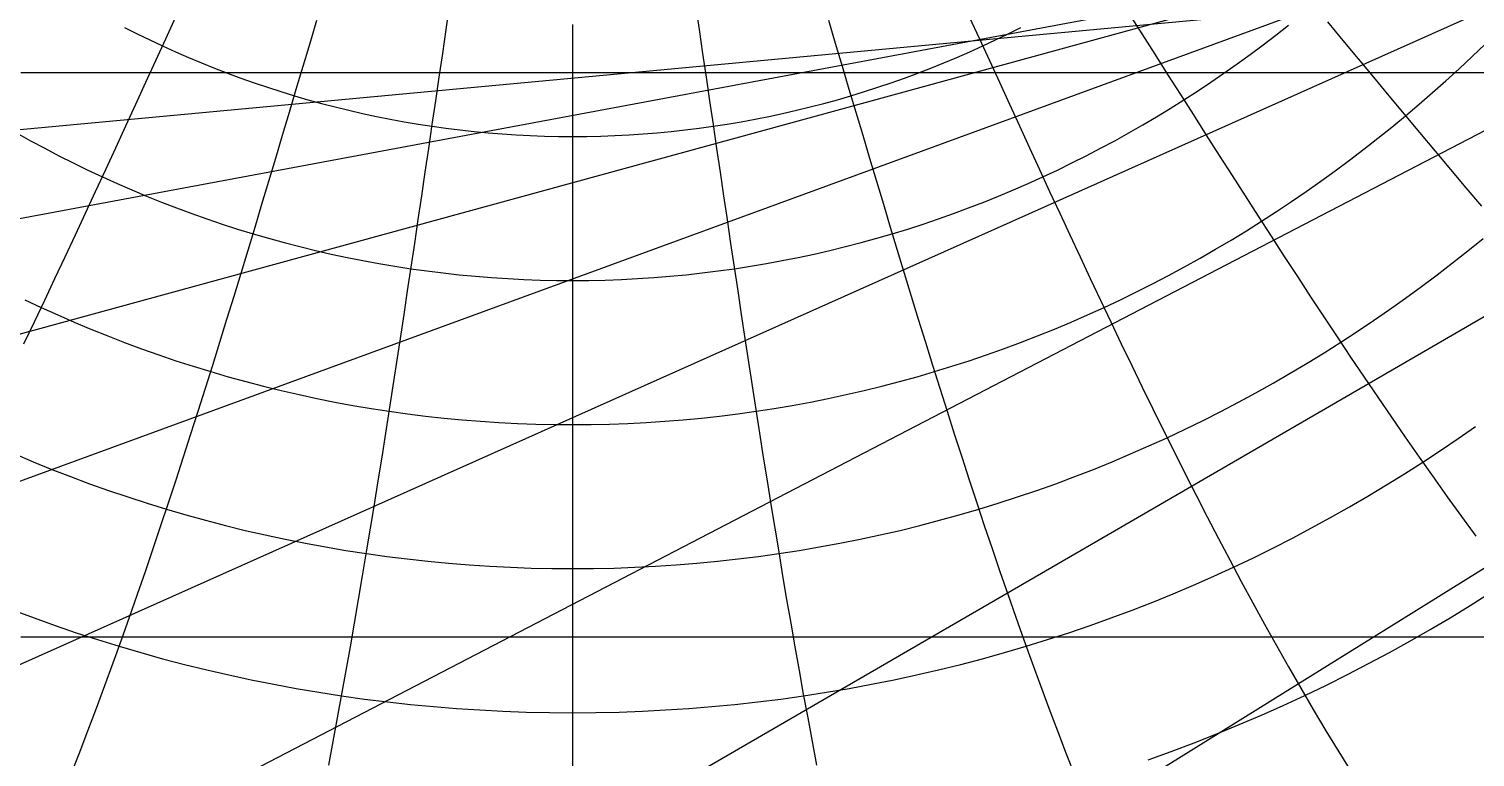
# Model space of a CAD drawing. Header units: millimetres. Extents: x -267 to 267, y -134 to 134.
# Drawn here: x -33.6 to 55.8, y -42.3 to 2.7 of the extents above; entities that cross this region are included whole.
import ezdxf

# ---------------------------------------------------------------- set-up
doc = ezdxf.new("R2010")
doc.units = ezdxf.units.MM
doc.layers.add('ENGRAVE', color=7, linetype='Continuous')

msp = doc.modelspace()

# ---------------------------------------------------------------- linework, layer by layer
at = {"layer": 'ENGRAVE'}
for points in [[(240.0073, 83.472), (-26.3473, -82.0387)], [(216.5046, 77.6863), (-49.416, -76.3716)], [(197.3027, 69.5434), (-68.4256, -68.3641)], [(133.5177, 66.9422), (135.4108, 66.3071), (137.2757, 65.6512), (139.1123, 64.9752), (140.9207, 64.2797), (142.7011, 63.5653), (144.4536, 62.8326), (146.1784, 62.0822), (147.8758, 61.3146), (149.5462, 60.5305), (151.19, 59.7304), (152.8075, 58.9149), (154.3992, 58.0846), (155.9655, 57.2398), (157.5071, 56.3812), (159.0242, 55.5093), (160.5176, 54.6244), (161.9878, 53.7272), (163.4352, 52.8181), (164.8605, 51.8975), (166.2642, 50.9658), (167.6469, 50.0235), (169.0092, 49.0709), (-96.6837, -48.1085)], [(181.7933, 59.8175), (-83.8857, -58.7591)], [(133.5177, 51.3981), (135.0946, 50.6852), (136.6535, 49.9589), (138.1946, 49.2196), (139.7181, 48.4676), (141.2243, 47.7034), (142.7135, 46.9272), (144.1858, 46.1396), (145.6417, 45.3407), (147.0814, 44.5311), (148.5052, 43.7111), (149.9135, 42.8809), (151.3066, 42.041), (152.6849, 41.1916), (154.0486, 40.3332), (155.3983, 39.4659), (156.7341, 38.5901), (158.0565, 37.7062), (159.3658, 36.8143), (-106.373, -35.9148)], [(133.5177, 34.922), (134.898, 34.1518), (136.2678, 33.3737), (137.6271, 32.5878), (138.9763, 31.7944), (140.3155, 30.9938), (141.6452, 30.1862), (142.9655, 29.3719), (144.2766, 28.5511), (145.5789, 27.724), (146.8727, 26.8909), (148.1581, 26.0521), (149.4355, 25.2077), (-116.3302, -24.3579)], [(133.5177, 17.6795), (134.7902, 16.8748), (136.0579, 16.0664), (137.3209, 15.2545), (138.5796, 14.4394), (139.8341, 13.6211), (141.0847, 12.8), (-124.7037, -11.9761)], [(-15.0858, -42.8094), (-14.8078, -41.3462), (-14.5349, -39.8826), (-14.2666, -38.4187), (-14.0028, -36.9544), (-13.7432, -35.4898), (-13.4876, -34.0249), (-13.2356, -32.5598), (-12.9872, -31.0944), (-12.7419, -29.6288), (-12.4998, -28.1629), (-12.2605, -26.6969), (-12.0238, -25.2306), (-11.7897, -23.7641), (-11.5578, -22.2975), (-11.3281, -20.8308), (-11.1004, -19.3638), (-10.8745, -17.8968), (-10.6502, -16.4296), (-10.4275, -14.9623), (-10.2061, -13.495), (-9.9859, -12.0275), (-9.7668, -10.5599), (-9.5487, -9.0923), (-9.3314, -7.6246), (-9.1147, -6.1569), (-8.8986, -4.6891), (-8.6829, -3.2213), (-8.4675, -1.7535), (-8.2522, -0.2857), (-8.0369, 1.1822), (-7.8216, 2.65), (-7.606, 4.1178)], [(7.606, 4.1178), (7.8216, 2.65), (8.0369, 1.1822), (8.2522, -0.2857), (8.4675, -1.7535), (8.6829, -3.2213), (8.8986, -4.6891), (9.1147, -6.1569), (9.3314, -7.6246), (9.5487, -9.0923), (9.7668, -10.5599), (9.9859, -12.0275), (10.2061, -13.495), (10.4275, -14.9623), (10.6502, -16.4296), (10.8745, -17.8968), (11.1004, -19.3638), (11.3281, -20.8308), (11.5578, -22.2975), (11.7897, -23.7641), (12.0238, -25.2306), (12.2605, -26.6969), (12.4998, -28.1629), (12.7419, -29.6288), (12.9872, -31.0944), (13.2356, -32.5598), (13.4876, -34.0249), (13.7432, -35.4898), (14.0028, -36.9544), (14.2666, -38.4187), (14.5349, -39.8826), (14.8078, -41.3462), (15.0858, -42.8094)], [(34.405, 3.6389), (35.2028, 2.3878), (35.9998, 1.1365), (36.7966, -0.115), (37.5934, -1.3664), (38.3906, -2.6177), (39.1885, -3.8687), (39.9874, -5.1195), (40.7878, -6.3697), (41.59, -7.6194), (42.3942, -8.8685), (43.201, -10.1167), (44.0106, -11.3641), (44.8234, -12.6104), (45.6397, -13.8555), (46.46, -15.0994), (47.2846, -16.342), (48.114, -17.583), (48.9484, -18.8224), (49.7883, -20.06), (50.6341, -21.2957), (51.4862, -22.5294), (52.3451, -23.7609), (53.2111, -24.9901), (54.0847, -26.2168), (54.9664, -27.4409), (55.8567, -28.6622)], [(-34.3941, -3.7341), (-33.5255, -4.2162), (-32.6501, -4.6866), (-31.7682, -5.1452), (-30.8799, -5.5917), (-29.9852, -6.026), (-29.0843, -6.4481), (-28.1773, -6.8577), (-27.2644, -7.2548), (-26.3457, -7.6393), (-25.4213, -8.0109), (-24.4914, -8.3696), (-23.5561, -8.7153), (-22.6157, -9.0478), (-21.6702, -9.3671), (-20.7199, -9.6729), (-19.7649, -9.9653), (-18.8054, -10.2441), (-17.8416, -10.5093), (-16.8737, -10.7606), (-15.9019, -10.9981), (-14.9264, -11.2217), (-13.9475, -11.4312), (-12.9652, -11.6266), (-11.9799, -11.8078), (-10.9917, -11.9748), (-10.0009, -12.1275), (-9.0077, -12.2658), (-8.0123, -12.3897), (-7.015, -12.4991), (-6.0161, -12.594), (-5.0156, -12.6744), (-4.014, -12.7402), (-3.0113, -12.7914), (-2.008, -12.828), (-1.0041, -12.8499), (0, -12.8573), (1.0041, -12.8499), (2.008, -12.828), (3.0113, -12.7914), (4.014, -12.7402), (5.0156, -12.6744), (6.0161, -12.594), (7.015, -12.4991), (8.0123, -12.3897), (9.0077, -12.2658), (10.0009, -12.1275), (10.9917, -11.9748), (11.9799, -11.8078), (12.9652, -11.6266), (13.9475, -11.4312), (14.9264, -11.2217), (15.9019, -10.9981), (16.8737, -10.7606), (17.8416, -10.5093), (18.8054, -10.2441), (19.7649, -9.9653), (20.7199, -9.6729), (21.6702, -9.3671), (22.6157, -9.0478), (23.5561, -8.7153), (24.4914, -8.3696), (25.4213, -8.0109), (26.3457, -7.6393), (27.2644, -7.2548), (28.1773, -6.8577), (29.0843, -6.4481), (29.9852, -6.026), (30.8799, -5.5917), (31.7682, -5.1452), (32.6501, -4.6866), (33.5255, -4.2162), (34.3941, -3.7341), (35.256, -3.2404), (36.1111, -2.7352), (36.9591, -2.2187), (37.8002, -1.691), (38.6341, -1.1523), (39.4607, -0.6027), (40.2802, -0.0424), (41.0923, 0.5285), (41.8969, 1.1098), (42.6941, 1.7014), (43.4838, 2.3032), (44.266, 2.915)], [(-33.9309, -16.7583), (-33.2884, -15.4157), (-32.6496, -14.0722), (-32.0142, -12.7279), (-31.3818, -11.3829), (-30.7521, -10.0373), (-30.1248, -8.6912), (-29.4995, -7.3446), (-28.8759, -5.9976), (-28.2537, -4.6503), (-27.6326, -3.3027), (-27.0123, -1.9549), (-26.3924, -0.6071), (-25.7726, 0.7408), (-25.1527, 2.0886), (-24.5323, 3.4363)], [(-31.0809, -43.4956), (-30.5284, -42.0933), (-29.9856, -40.6894), (-29.452, -39.2842), (-28.9272, -37.8776), (-28.4105, -36.4699), (-27.9017, -35.0609), (-27.4002, -33.6508), (-26.9056, -32.2397), (-26.4175, -30.8277), (-25.9356, -29.4147), (-25.4593, -28.0008), (-24.9885, -26.5862), (-24.5227, -25.1708), (-24.0616, -23.7546), (-23.6049, -22.3379), (-23.1523, -20.9205), (-22.7035, -19.5025), (-22.2581, -18.0841), (-21.816, -16.6651), (-21.3767, -15.2457), (-20.9401, -13.8259), (-20.506, -12.4058), (-20.0739, -10.9853), (-19.6437, -9.5646), (-19.2151, -8.1436), (-18.7879, -6.7224), (-18.3619, -5.3011), (-17.9367, -3.8796), (-17.5122, -2.458), (-17.0881, -1.0364), (-16.6641, 0.3853), (-16.2401, 1.807), (-15.8158, 3.2286)], [(-27.7141, 2.7801), (-26.9346, 2.3885), (-26.1499, 2.0077), (-25.3601, 1.6379), (-24.5652, 1.2791), (-23.7655, 0.9314), (-22.9609, 0.595), (-22.1518, 0.2699), (-21.3382, -0.0437), (-20.5202, -0.3458), (-19.698, -0.6363), (-18.8717, -0.9151), (-18.0416, -1.1822), (-17.2077, -1.4373), (-16.3701, -1.6806), (-15.5292, -1.9118), (-14.6849, -2.1309), (-13.8376, -2.3379), (-12.9873, -2.5327), (-12.1342, -2.7152), (-11.2785, -2.8853), (-10.4204, -3.0431), (-9.56, -3.1885), (-8.6976, -3.3213), (-7.8332, -3.4417), (-6.9672, -3.5494), (-6.0996, -3.6446), (-5.2308, -3.7272), (-4.3607, -3.7971), (-3.4897, -3.8543), (-2.618, -3.8988), (-1.7456, -3.9306), (-0.8729, -3.9497), (0, -3.9561), (0.8729, -3.9497), (1.7456, -3.9306), (2.618, -3.8988), (3.4897, -3.8543), (4.3607, -3.7971), (5.2308, -3.7272), (6.0996, -3.6446), (6.9672, -3.5494), (7.8332, -3.4417), (8.6976, -3.3213), (9.56, -3.1885), (10.4204, -3.0431), (11.2785, -2.8853), (12.1342, -2.7152), (12.9873, -2.5327), (13.8376, -2.3379), (14.6849, -2.1309), (15.5292, -1.9118), (16.3701, -1.6806), (17.2077, -1.4373), (18.0416, -1.1822), (18.8717, -0.9151), (19.698, -0.6363), (20.5202, -0.3458), (21.3382, -0.0437), (22.1518, 0.2699), (22.9609, 0.595), (23.7655, 0.9314), (24.5652, 1.2791), (25.3601, 1.6379), (26.1499, 2.0077), (26.9346, 2.3885), (27.7141, 2.7801)], [(0, 2.9671), (0, 1.4835), (0, 0), (0, -1.4835), (0, -2.9671), (0, -4.4506), (0, -5.9341), (0, -7.4176), (0, -8.9012), (0, -10.3847), (0, -11.8682), (0, -13.3518), (0, -14.8353), (0, -16.3188), (0, -17.8024), (0, -19.2859), (0, -20.7694), (0, -22.2529), (0, -23.7365), (0, -25.22), (0, -26.7035), (0, -28.1871), (0, -29.6706), (0, -31.1541), (0, -32.6377), (0, -34.1212), (0, -35.6047), (0, -37.0882), (0, -38.5718), (0, -40.0553), (0, -41.5388), (0, -43.0224)], [(15.8158, 3.2286), (16.2401, 1.807), (16.6641, 0.3853), (17.0881, -1.0364), (17.5122, -2.458), (17.9367, -3.8796), (18.3619, -5.3011), (18.7879, -6.7224), (19.2151, -8.1436), (19.6437, -9.5646), (20.0739, -10.9853), (20.506, -12.4058), (20.9401, -13.8259), (21.3767, -15.2457), (21.816, -16.6651), (22.2581, -18.0841), (22.7035, -19.5025), (23.1523, -20.9205), (23.6049, -22.3379), (24.0616, -23.7546), (24.5227, -25.1708), (24.9885, -26.5862), (25.4593, -28.0008), (25.9356, -29.4147), (26.4175, -30.8277), (26.9056, -32.2397), (27.4002, -33.6508), (27.9017, -35.0609), (28.4105, -36.4699), (28.9272, -37.8776), (29.452, -39.2842), (29.9856, -40.6894), (30.5284, -42.0933), (31.0809, -43.4956)], [(24.5323, 3.4363), (25.1527, 2.0886), (25.7726, 0.7408), (26.3924, -0.6071), (27.0123, -1.9549), (27.6326, -3.3027), (28.2537, -4.6503), (28.8759, -5.9976), (29.4995, -7.3446), (30.1248, -8.6912), (30.7521, -10.0373), (31.3818, -11.3829), (32.0142, -12.7279), (32.6496, -14.0722), (33.2884, -15.4157), (33.9309, -16.7583), (34.5774, -18.1), (35.2284, -19.4407), (35.8842, -20.7803), (36.5452, -22.1186), (37.2117, -23.4557), (37.8842, -24.7914), (38.563, -26.1256), (39.2486, -27.4583), (39.9415, -28.7892), (40.6421, -30.1184), (41.3508, -31.4457), (42.0681, -32.7709), (42.7946, -34.0941), (43.5307, -35.4149), (44.277, -36.7334), (45.034, -38.0493), (45.8024, -39.3626), (46.5827, -40.673), (47.3756, -41.9805), (48.1817, -43.2848)], [(46.6797, 3.1232), (47.6301, 1.9836), (48.5798, 0.8439), (49.5294, -0.296), (50.479, -1.4358), (51.429, -2.5755), (52.3798, -3.7148), (53.3317, -4.8537), (54.2851, -5.9919), (55.2403, -7.1295), (56.1976, -8.2661)], [(-33.8724, -14.0474), (-32.8628, -14.5215), (-31.8459, -14.982), (-30.8216, -15.4287), (-29.7901, -15.8613), (-28.7516, -16.2797), (-27.7063, -16.6839), (-26.6543, -17.0735), (-25.5958, -17.4485), (-24.531, -17.8087), (-23.4602, -18.154), (-22.3834, -18.4842), (-21.3009, -18.7992), (-20.2131, -19.0989), (-19.12, -19.3831), (-18.0219, -19.6518), (-16.9191, -19.9047), (-15.8119, -20.1419), (-14.7005, -20.3632), (-13.5851, -20.5685), (-12.4661, -20.7577), (-11.3437, -20.9307), (-10.2182, -21.0875), (-9.09, -21.228), (-7.9592, -21.3521), (-6.8263, -21.4597), (-5.6915, -21.5509), (-4.5551, -21.6256), (-3.4174, -21.6837), (-2.2788, -21.7252), (-1.1396, -21.7501), (0, -21.7584), (1.1396, -21.7501), (2.2788, -21.7252), (3.4174, -21.6837), (4.5551, -21.6256), (5.6915, -21.5509), (6.8263, -21.4597), (7.9592, -21.3521), (9.09, -21.228), (10.2182, -21.0875), (11.3437, -20.9307), (12.4661, -20.7577), (13.5851, -20.5685), (14.7005, -20.3632), (15.8119, -20.1419), (16.9191, -19.9047), (18.0219, -19.6518), (19.12, -19.3831), (20.2131, -19.0989), (21.3009, -18.7992), (22.3834, -18.4842), (23.4602, -18.154), (24.531, -17.8087), (25.5958, -17.4485), (26.6543, -17.0735), (27.7063, -16.6839), (28.7516, -16.2797), (29.7901, -15.8613), (30.8216, -15.4287), (31.8459, -14.982), (32.8628, -14.5215), (33.8724, -14.0474), (34.8743, -13.5597), (35.8685, -13.0587), (36.8549, -12.5444), (37.8333, -12.0172), (38.8037, -11.4772), (39.766, -10.9245), (40.7201, -10.3594), (41.6658, -9.7819), (42.6033, -9.1924), (43.5323, -8.5909), (44.4528, -7.9776), (45.3648, -7.3528), (46.2683, -6.7166), (47.1632, -6.0692), (48.0494, -5.4107), (48.927, -4.7413), (49.796, -4.0613), (50.6562, -3.3708), (51.5078, -2.67), (52.3507, -1.959), (53.1849, -1.238), (54.0104, -0.5072), (54.8272, 0.2333), (55.6354, 0.9832), (56.4349, 1.7424)], [(-34.1212, 0), (-32.6377, 0), (-31.1541, 0), (-29.6706, 0), (-28.1871, 0), (-26.7035, 0), (-25.22, 0), (-23.7365, 0), (-22.2529, 0), (-20.7694, 0), (-19.2859, 0), (-17.8024, 0), (-16.3188, 0), (-14.8353, 0), (-13.3518, 0), (-11.8682, 0), (-10.3847, 0), (-8.9012, 0), (-7.4176, 0), (-5.9341, 0), (-4.4506, 0), (-2.9671, 0), (-1.4835, 0), (0, 0), (1.4835, 0), (2.9671, 0), (4.4506, 0), (5.9341, 0), (7.4176, 0), (8.9012, 0), (10.3847, 0), (11.8682, 0), (13.3518, 0), (14.8353, 0), (16.3188, 0), (17.8024, 0), (19.2859, 0), (20.7694, 0), (22.2529, 0), (23.7365, 0), (25.22, 0), (26.7035, 0), (28.1871, 0), (29.6706, 0), (31.1541, 0), (32.6377, 0), (34.1212, 0), (35.6047, 0), (37.0882, 0), (38.5718, 0), (40.0553, 0), (41.5388, 0), (43.0224, 0), (44.5059, 0), (45.9894, 0), (47.473, 0), (48.9565, 0), (50.44, 0), (51.9235, 0), (53.4071, 0), (54.8906, 0), (56.3741, 0)], [(-34.5067, -23.5751), (-33.3629, -24.0569), (-32.2102, -24.5233), (-31.049, -24.9739), (-29.8793, -25.4087), (-28.7014, -25.8274), (-27.5156, -26.2299), (-26.3219, -26.6159), (-25.1208, -26.9853), (-23.9123, -27.3378), (-22.6969, -27.6734), (-21.4748, -27.9919), (-20.2463, -28.293), (-19.0117, -28.5767), (-17.7713, -28.8428), (-16.5254, -29.0912), (-15.2744, -29.3217), (-14.0187, -29.5342), (-12.7585, -29.7286), (-11.4944, -29.9049), (-10.2265, -30.0628), (-8.9555, -30.2024), (-7.6815, -30.3235), (-6.405, -30.4261), (-5.1265, -30.5101), (-3.8464, -30.5755), (-2.5649, -30.6222), (-1.2827, -30.6503), (0, -30.6596), (1.2827, -30.6503), (2.5649, -30.6222), (3.8464, -30.5755), (5.1265, -30.5101), (6.405, -30.4261), (7.6815, -30.3235), (8.9555, -30.2024), (10.2265, -30.0628), (11.4944, -29.9049), (12.7585, -29.7286), (14.0187, -29.5342), (15.2744, -29.3217), (16.5254, -29.0912), (17.7713, -28.8428), (19.0117, -28.5767), (20.2463, -28.293), (21.4748, -27.9919), (22.6969, -27.6734), (23.9123, -27.3378), (25.1208, -26.9853), (26.3219, -26.6159), (27.5156, -26.2299), (28.7014, -25.8274), (29.8793, -25.4087), (31.049, -24.9739), (32.2102, -24.5233), (33.3629, -24.0569), (34.5067, -23.5751), (35.6416, -23.0781), (36.7674, -22.5659), (37.884, -22.039), (38.9911, -21.4974), (40.0888, -20.9414), (41.1768, -20.3712), (42.2552, -19.787), (43.3238, -19.189), (44.3826, -18.5775), (45.4315, -17.9527), (46.4704, -17.3148), (47.4993, -16.6641), (48.5182, -16.0006), (49.5271, -15.3247), (50.5259, -14.6366), (51.5147, -13.9365), (52.4934, -13.2246), (53.4621, -12.5012), (54.4208, -11.7663), (55.3695, -11.0203), (56.3083, -10.2634)], [(-34.5951, -33.2253), (-33.3055, -33.7073), (-32.0054, -34.1719), (-30.695, -34.6188), (-29.3746, -35.0477), (-28.0445, -35.4584), (-26.7049, -35.8507), (-25.3563, -36.2244), (-23.9989, -36.5792), (-22.6331, -36.915), (-21.2593, -37.2315), (-19.8779, -37.5285), (-18.4893, -37.8059), (-17.0939, -38.0634), (-15.6923, -38.301), (-14.2848, -38.5184), (-12.8719, -38.7156), (-11.4541, -38.8923), (-10.032, -39.0486), (-8.6061, -39.1842), (-7.1768, -39.2991), (-5.7448, -39.3932), (-4.3106, -39.4665), (-2.8747, -39.5189), (-1.4376, -39.5503), (0, -39.5608), (1.4376, -39.5503), (2.8747, -39.5189), (4.3106, -39.4665), (5.7448, -39.3932), (7.1768, -39.2991), (8.6061, -39.1842), (10.032, -39.0486), (11.4541, -38.8923), (12.8719, -38.7156), (14.2848, -38.5184), (15.6923, -38.301), (17.0939, -38.0634), (18.4893, -37.8059), (19.8779, -37.5285), (21.2593, -37.2315), (22.6331, -36.915), (23.9989, -36.5792), (25.3563, -36.2244), (26.7049, -35.8507), (28.0445, -35.4584), (29.3746, -35.0477), (30.695, -34.6188), (32.0054, -34.1719), (33.3055, -33.7073), (34.5951, -33.2253), (35.8739, -32.7261), (37.1418, -32.21), (38.3986, -31.6771), (39.6441, -31.1279), (40.8782, -30.5625), (42.1006, -29.9812), (43.3114, -29.3844), (44.5104, -28.7721), (45.6976, -28.1449), (46.8728, -27.5028), (48.0361, -26.8462), (49.1873, -26.1753), (50.3266, -25.4905), (51.4538, -24.792), (52.569, -24.08), (53.6723, -23.3548), (54.7635, -22.6167), (55.8429, -21.866)], [(35.5971, -42.4661), (37.0236, -41.9526), (38.4365, -41.4203), (39.8356, -40.8695), (41.2206, -40.3007), (42.5914, -39.7141), (43.9478, -39.11), (45.2897, -38.4888), (46.6171, -37.8509), (47.9298, -37.1965), (49.2277, -36.5261), (50.511, -35.8399), (51.7795, -35.1383), (53.0332, -34.4216), (54.2723, -33.6901), (55.4967, -32.9443), (56.7066, -32.1843)], [(-34.1212, -34.863), (-32.6377, -34.863), (-31.1541, -34.863), (-29.6706, -34.863), (-28.1871, -34.863), (-26.7035, -34.863), (-25.22, -34.863), (-23.7365, -34.863), (-22.2529, -34.863), (-20.7694, -34.863), (-19.2859, -34.863), (-17.8024, -34.863), (-16.3188, -34.863), (-14.8353, -34.863), (-13.3518, -34.863), (-11.8682, -34.863), (-10.3847, -34.863), (-8.9012, -34.863), (-7.4176, -34.863), (-5.9341, -34.863), (-4.4506, -34.863), (-2.9671, -34.863), (-1.4835, -34.863), (0, -34.863), (1.4835, -34.863), (2.9671, -34.863), (4.4506, -34.863), (5.9341, -34.863), (7.4176, -34.863), (8.9012, -34.863), (10.3847, -34.863), (11.8682, -34.863), (13.3518, -34.863), (14.8353, -34.863), (16.3188, -34.863), (17.8024, -34.863), (19.2859, -34.863), (20.7694, -34.863), (22.2529, -34.863), (23.7365, -34.863), (25.22, -34.863), (26.7035, -34.863), (28.1871, -34.863), (29.6706, -34.863), (31.1541, -34.863), (32.6377, -34.863), (34.1212, -34.863), (35.6047, -34.863), (37.0882, -34.863), (38.5718, -34.863), (40.0553, -34.863), (41.5388, -34.863), (43.0224, -34.863), (44.5059, -34.863), (45.9894, -34.863), (47.473, -34.863), (48.9565, -34.863), (50.44, -34.863), (51.9235, -34.863), (53.4071, -34.863), (54.8906, -34.863), (56.3741, -34.863)]]:
    msp.add_lwpolyline(points, dxfattribs=at)

doc.saveas('drawing.dxf')
